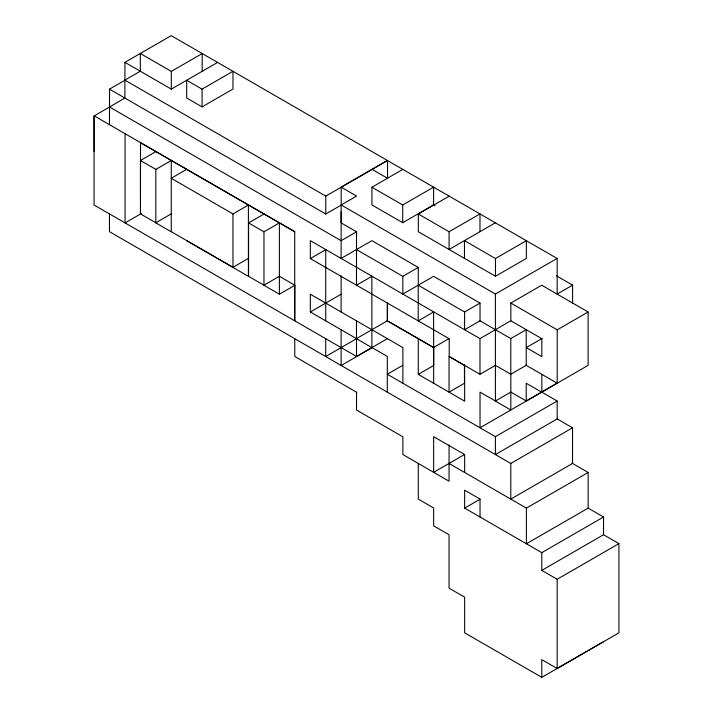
<?xml version="1.0" encoding="UTF-8"?>
<svg xmlns="http://www.w3.org/2000/svg" width="713" height="713" viewBox="0 0 713 713"><rect width="100%" height="100%" fill="white"/><g stroke="black" fill="none" stroke-linecap="round" stroke-linejoin="round"><path stroke-width="1.07" d="M341.171 211.779L341.099 258.418L371.901 240.664L418.273 267.428L418.273 285.164M94.134 151.593L94.134 115.943L124.891 98.046L124.935 62.343L171.218 35.65L557.21 258.525M109.463 124.695L109.552 89.116L125.47 79.927M387.516 178.366L387.516 160.452L325.761 196.102L124.891 80.132L140.318 71.229L140.318 53.493L171.307 71.38L202.207 53.537L202.207 71.273M124.935 62.343L171.307 89.116L217.59 62.423M202.073 89.143L232.973 71.3L232.973 89.036L202.073 106.879L186.69 97.993L186.69 80.266L202.073 89.143L202.073 106.879M171.263 213.864L155.835 222.768L140.452 213.891L140.452 160.496L155.88 151.593M140.452 160.496L155.835 169.382L171.263 160.478L171.263 231.778L155.88 222.902M186.646 169.355L171.218 178.259L232.973 213.918L248.4 205.005L248.4 276.314L186.646 240.664M141.468 213.463L125.078 222.928L125.078 133.705M294.772 285.164L279.389 276.288L263.962 285.191L248.579 276.314L248.579 222.928L264.006 214.016M248.579 222.928L263.962 231.805L279.389 222.902L279.389 294.202L264.006 285.325M109.508 89.17L325.761 214.016L341.188 205.112L341.188 187.189L387.516 160.452M171.218 231.654L232.973 267.304L248.4 258.4M371.901 276.314L356.473 285.218L356.527 231.778L341.144 222.902L341.144 204.979L356.571 196.075L341.188 187.189M371.945 187.216L402.711 204.979L433.611 187.145L433.611 204.881L402.711 222.714L371.945 204.952L371.945 187.216L402.89 169.329M356.527 231.778L341.099 240.682L109.463 106.959M542.138 338.399L526.221 347.596L541.827 356.607L541.827 338.684L510.838 320.797L479.983 338.604L310.333 240.664L310.333 258.578L325.761 249.675M279.389 294.202L294.817 285.298L294.727 320.877L294.727 231.645L94.08 115.809L94.08 205.032L356.527 356.473L387.328 338.711M464.466 258.364L464.466 240.637L495.455 258.525L526.354 240.682L526.354 258.418L495.455 276.261L418.317 231.725L418.317 213.989L449.217 196.155M418.317 213.989L449.083 231.752L479.983 213.909L479.983 231.645M402.89 383.246L402.89 347.596L310.333 294.228L310.333 311.964L341.144 294.202M495.366 222.795L449.083 249.488L449.083 231.752M356.473 249.568L402.845 276.341L418.273 267.428M433.656 311.964L418.228 320.868L418.228 285.218L464.6 311.991L480.027 303.087L480.027 320.823L510.793 338.577L510.838 410.02L495.455 401.134M372.489 347.409L341.144 365.511L341.099 329.727M341.144 204.979L495.41 294.05L557.165 258.391L557.165 294.05L572.592 285.138L572.592 303.506M402.711 365.332L387.284 374.236L495.41 436.659L557.165 401.009L557.165 418.923L495.41 454.573L495.41 436.659M449.038 338.577L433.611 347.489L387.471 320.85L387.471 303.114M480.027 320.823L464.6 329.727L464.6 311.991M510.838 320.797L510.838 303.061L541.737 285.218L588.109 311.991L588.109 365.377L480.027 427.782L480.027 392.123L495.41 401.009L510.838 392.097L526.221 400.982L557.12 383.139M418.273 338.737L418.273 374.387L433.7 365.484L433.7 347.115M510.793 338.577L526.221 329.673L526.221 365.323L510.793 374.236L495.41 365.35L479.983 374.263L449.217 356.5L449.217 338.764L310.333 258.578M510.838 303.061L557.21 329.834L588.109 311.991M464.466 454.555L433.656 472.309L433.656 436.659L464.644 454.555L464.644 472.469M510.793 463.459L572.548 427.809L572.548 463.459L510.793 499.109L510.793 463.459L109.463 231.654L109.463 213.918M480.027 517.005L480.027 499.082L464.644 490.205L464.644 508.119L480.072 499.216M526.399 508.119L588.154 472.469L588.154 508.119L526.399 543.778L526.399 508.119L449.038 463.459M541.782 552.655L603.537 517.005L603.537 534.741L541.782 570.391L541.782 552.655L464.644 508.119M541.782 570.391L557.165 579.268L618.92 543.618L618.92 632.841L557.165 668.5L541.782 659.614L541.782 677.35L603.537 641.7M372.088 169.355L387.471 178.232M433.13 204.595L435.028 205.692M556.505 275.851L572.592 285.138M480.027 303.087L433.656 276.314L402.845 294.077L402.845 276.341M525.864 365.118L557.21 383.22L557.21 329.834M294.772 231.778L140.497 142.716L140.497 196.102M541.782 392.123L557.165 401.009M387.043 320.707L433.656 347.614M557.165 418.923L572.548 427.809M310.333 311.964L356.473 338.604L387.284 320.85L387.284 302.481M371.945 347.57L387.328 356.447L387.284 392.15M418.273 374.387L464.644 401.161L464.644 365.511L449.038 356.5L449.038 392.15L464.466 383.246L464.466 364.878M572.004 463.147L588.154 472.469M588.154 508.119L603.537 517.005M356.812 392.4L294.772 356.473L294.772 338.737M603.537 534.741L618.92 543.618M541.782 677.35L464.644 632.814L464.644 597.164L449.038 588.154L449.038 534.768L433.656 525.882L433.656 507.968L418.273 499.082L418.273 463.432M557.165 579.268L557.165 668.5M541.827 374.334L541.827 392.257L526.221 383.246L526.221 400.982M495.455 258.525L495.455 276.261M495.41 294.05L495.41 401.009M479.983 338.604L479.983 374.263M449.083 445.037L449.038 481.195L402.89 454.555L402.89 436.819L356.527 410.046L356.527 392.123M433.611 311.831L433.656 383.273M402.711 204.979L402.711 222.714M371.901 329.7L371.901 347.623L356.527 338.737L325.716 356.5L325.716 338.764M371.856 276.181L371.856 329.754M356.473 320.877L356.527 356.473M341.144 275.842L341.099 311.991M325.761 196.102L325.761 214.016M325.716 249.541L325.716 320.85M263.962 231.805L263.962 285.191M232.973 213.918L232.973 267.304M171.307 71.38L171.307 89.116M155.835 169.382L155.835 222.768"/></g></svg>
